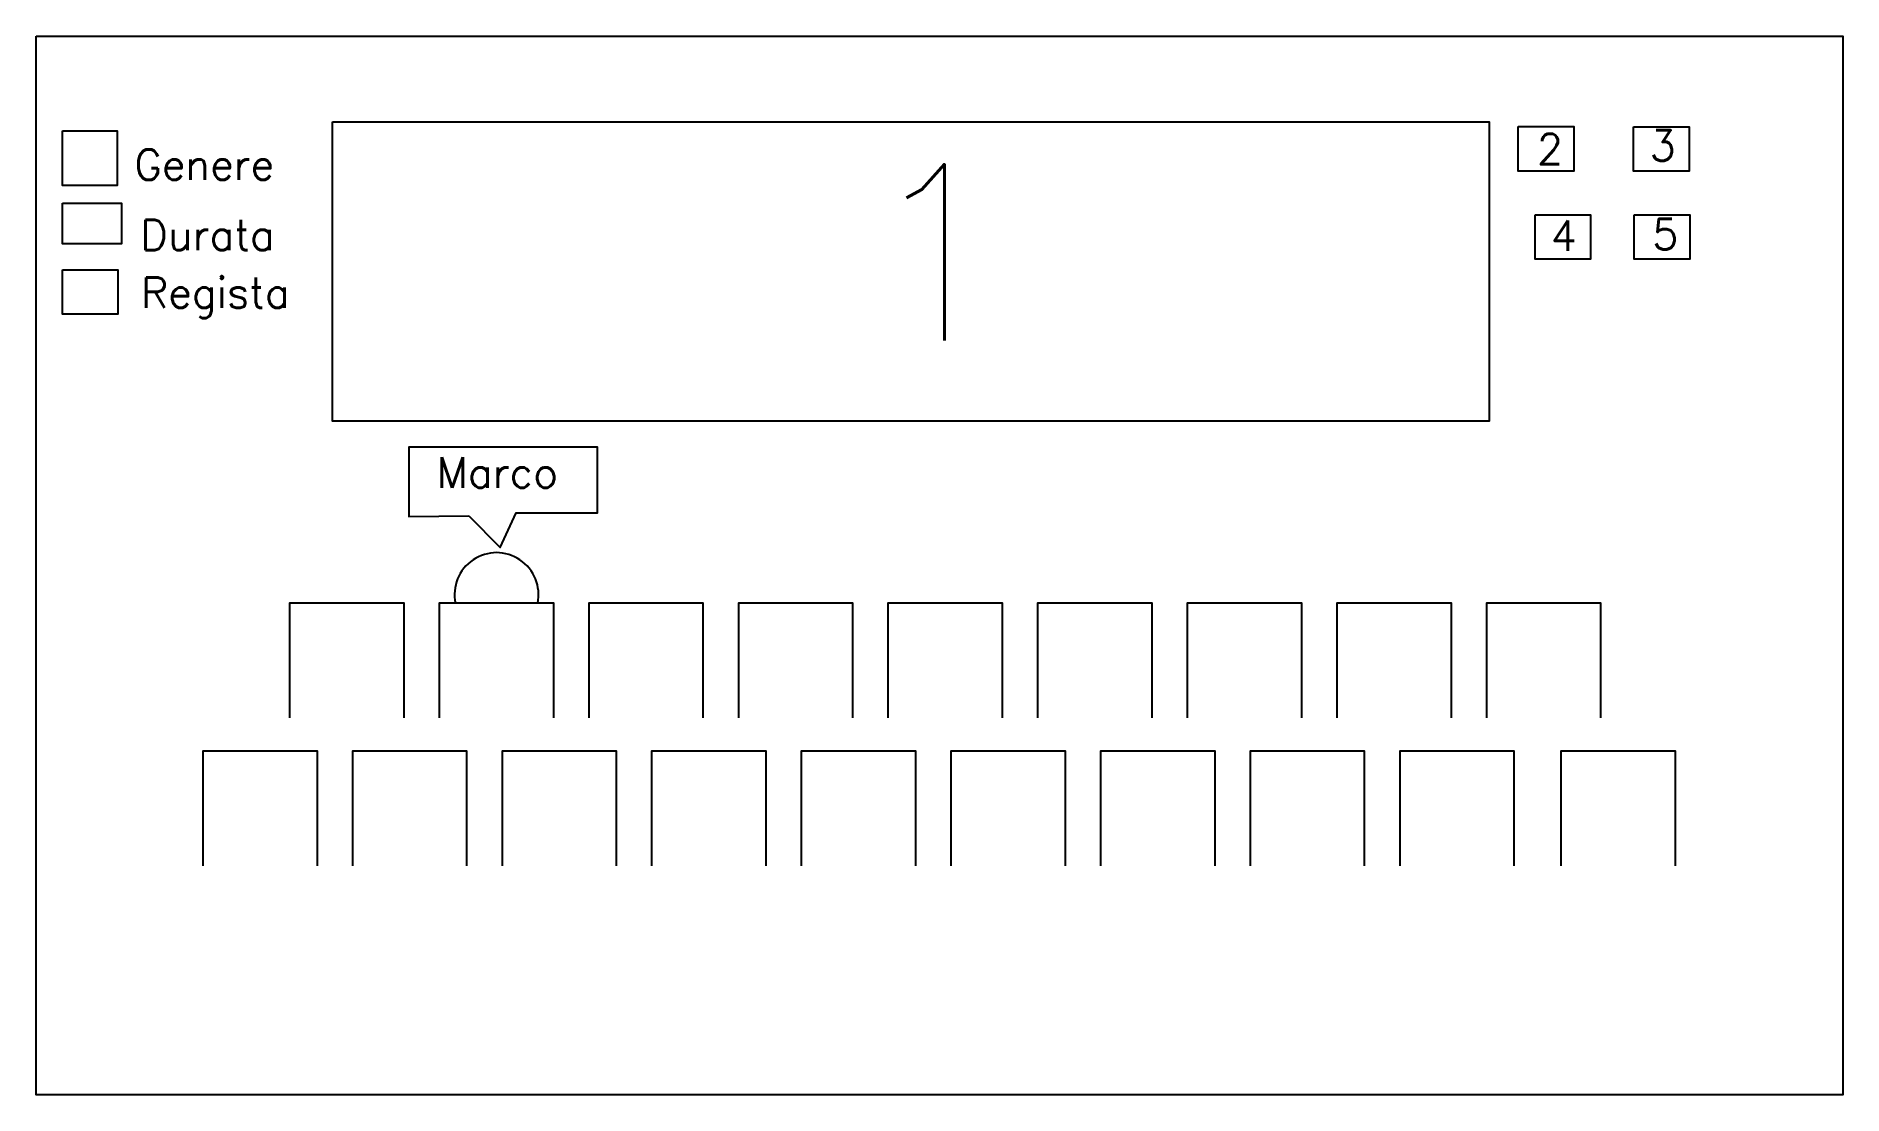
# Model space of a CAD drawing. Header units: millimetres. Extents: x 139 to 405, y 85 to 241.
import ezdxf

# ---------------------------------------------------------------- set-up
doc = ezdxf.new("R2010")
doc.units = ezdxf.units.MM
doc.styles.get("Standard").update_dxf_attribs({"font": 'txt.shx'})

msp = doc.modelspace()

# ---------------------------------------------------------------- linework, layer by layer
for points in [[(139.22, 241.23), (405.26, 241.23), (405.26, 85.34), (139.22, 85.34)], [(143.08, 227.29), (151.14, 227.29), (151.14, 219.23), (143.08, 219.23)], [(182.88, 228.59), (353.17, 228.59), (353.17, 184.53), (182.88, 184.53)], [(357.47, 227.9), (365.64, 227.9), (365.64, 221.36), (357.47, 221.36)], [(374.44, 227.88), (382.61, 227.88), (382.61, 221.35), (374.44, 221.35)], [(143.08, 216.62), (151.79, 216.62), (151.79, 210.63), (143.08, 210.63)], [(359.95, 214.92), (368.12, 214.92), (368.12, 208.39), (359.95, 208.39)], [(374.55, 214.92), (382.72, 214.92), (382.72, 208.39), (374.55, 208.39)], [(143.08, 206.81), (151.25, 206.81), (151.25, 200.28), (143.08, 200.28)]]:
    msp.add_lwpolyline(points, close=True)
for points in [[(202.92, 170.58), (207.55, 165.95), (209.9, 171.02), (221.88, 171.02), (221.88, 180.72), (194.1, 180.72), (194.1, 170.48), (202.92, 170.58)], [(193.39, 140.85), (193.39, 157.72), (176.52, 157.72), (176.52, 140.85)], [(215.43, 140.85), (215.43, 157.72), (198.55, 157.72), (198.55, 140.85)], [(237.46, 140.85), (237.46, 157.72), (220.58, 157.72), (220.58, 140.85)], [(259.49, 140.85), (259.49, 157.72), (242.62, 157.72), (242.62, 140.85)], [(281.52, 140.85), (281.52, 157.72), (264.65, 157.72), (264.65, 140.85)], [(303.55, 140.85), (303.55, 157.72), (286.68, 157.72), (286.68, 140.85)], [(325.58, 140.85), (325.58, 157.72), (308.71, 157.72), (308.71, 140.85)], [(347.61, 140.85), (347.61, 157.72), (330.74, 157.72), (330.74, 140.85)], [(369.64, 140.85), (369.64, 157.72), (352.77, 157.72), (352.77, 140.85)], [(180.63, 119.08), (180.63, 135.95), (163.76, 135.95), (163.76, 119.08)], [(202.66, 119.08), (202.66, 135.95), (185.79, 135.95), (185.79, 119.08)], [(224.69, 119.08), (224.69, 135.95), (207.82, 135.95), (207.82, 119.08)], [(246.72, 119.08), (246.72, 135.95), (229.85, 135.95), (229.85, 119.08)], [(268.75, 119.08), (268.75, 135.95), (251.88, 135.95), (251.88, 119.08)], [(290.78, 119.08), (290.78, 135.95), (273.91, 135.95), (273.91, 119.08)], [(312.81, 119.08), (312.81, 135.95), (295.94, 135.95), (295.94, 119.08)], [(334.84, 119.08), (334.84, 135.95), (317.97, 135.95), (317.97, 119.08)], [(356.88, 119.08), (356.88, 135.95), (340, 135.95), (340, 119.08)], [(380.61, 119.08), (380.61, 135.95), (363.73, 135.95), (363.73, 119.08)]]:
    msp.add_lwpolyline(points)
msp.add_arc((207.01, 158.98), 6.19, 348.2732, 191.7268)

# ---------------------------------------------------------------- texts
at = {"attachment_point": 1}
for s, width, gutter_width, heights, insert, char_height in [('2', 49.8353, 22.43, [-4.49], (360.22, 226.84), 4.49), ('3', 49.8353, 22.43, [-4.49], (376.81, 227.37), 4.49), ('Genere', 49.8353, 22.43, [-4.49], (153.69, 224.55), 4.485), ('1', 288.192, 129.68, [-25.94], (260.73, 222.37), 25.94), ('Durata', 49.8353, 22.43, [-4.49], (154.57, 214.2), 4.485), ('4', 49.8353, 22.43, [-4.49], (362.24, 214.1), 4.49), ('5', 49.8353, 22.43, [-4.49], (377.21, 214.31), 4.49), ('Regista', 49.8353, 22.43, [-5.98], (154.64, 205.69), 4.485), ('Marco', 49.8353, 22.43, [-4.49], (198.18, 179.22), 4.485)]:
    msp.add_mtext_dynamic_manual_height_columns(s, width=width, gutter_width=gutter_width, heights=heights, dxfattribs=dict(at, insert=insert, char_height=char_height))

doc.saveas('drawing.dxf')
